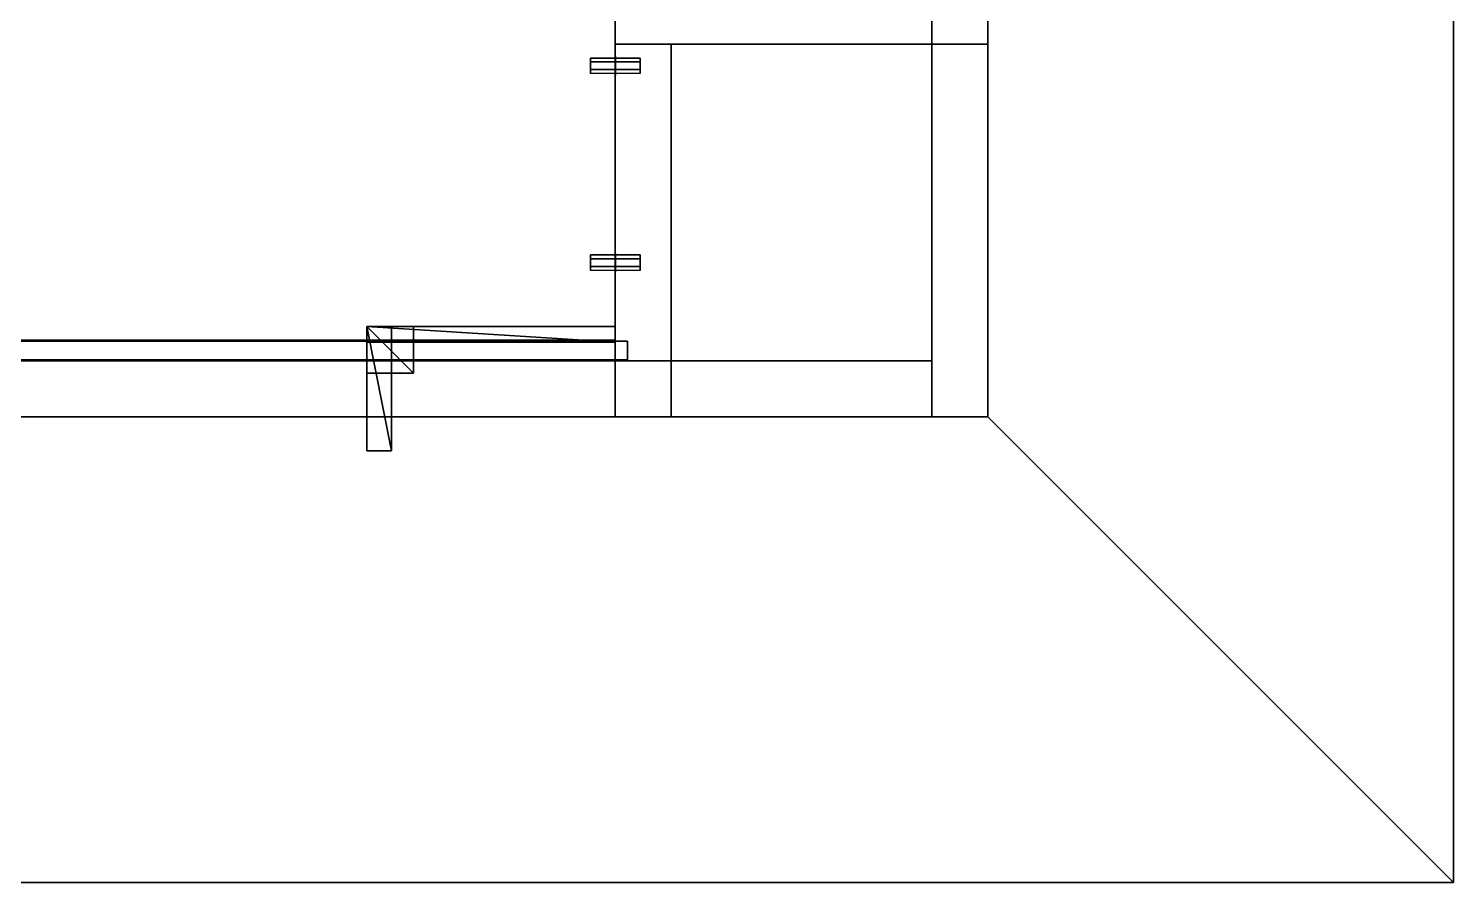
# Model space of a CAD drawing. Extents: x 0 to 4068, y -150 to 4325.
# Drawn here: x 3609 to 4068, y -150 to 125 of the extents above; entities that cross this region are included whole.
import ezdxf

# ---------------------------------------------------------------- set-up
doc = ezdxf.new("R2010")
doc.units = 0
for name, color, linetype in [('LAYER0', 7, 'CONTINUOUS'), ('LAYER197', 7, 'CONTINUOUS'), ('LAYER201', 7, 'CONTINUOUS'), ('LAYER202', 7, 'CONTINUOUS'), ('LAYER227', 2, 'CONTINUOUS'), ('LAYER228', 7, 'CONTINUOUS'), ('LAYER229', 253, 'CONTINUOUS'), ('LAYER230', 253, 'CONTINUOUS'), ('LAYER231', 253, 'CONTINUOUS'), ('LAYER232', 253, 'CONTINUOUS'), ('LAYER233', 253, 'CONTINUOUS'), ('LAYER234', 253, 'CONTINUOUS'), ('LAYER236', 7, 'CONTINUOUS'), ('LAYER238', 7, 'CONTINUOUS'), ('LAYER241', 7, 'CONTINUOUS'), ('LAYER246', 254, 'CONTINUOUS'), ('LAYER247', 254, 'CONTINUOUS'), ('LAYER357', 45, 'CONTINUOUS'), ('LAYER361', 7, 'CONTINUOUS'), ('LAYER4', 7, 'CONTINUOUS'), ('LAYER41', 7, 'CONTINUOUS'), ('LAYER410', 45, 'CONTINUOUS'), ('LAYER411', 45, 'CONTINUOUS'), ('LAYER42', 7, 'CONTINUOUS'), ('LAYER44', 7, 'CONTINUOUS'), ('LAYER49', 7, 'CONTINUOUS'), ('LAYER50', 7, 'CONTINUOUS'), ('LAYER51', 7, 'CONTINUOUS'), ('LAYER76', 2, 'CONTINUOUS'), ('LAYER77', 7, 'CONTINUOUS'), ('LAYER78', 253, 'CONTINUOUS'), ('LAYER79', 253, 'CONTINUOUS'), ('LAYER80', 253, 'CONTINUOUS'), ('LAYER81', 253, 'CONTINUOUS'), ('LAYER82', 253, 'CONTINUOUS'), ('LAYER824', 45, 'CONTINUOUS'), ('LAYER83', 253, 'CONTINUOUS'), ('LAYER84', 7, 'CONTINUOUS'), ('LAYER89', 254, 'CONTINUOUS'), ('LAYER90', 254, 'CONTINUOUS')]:
    doc.layers.add(name, color=color, linetype=linetype)

msp = doc.modelspace()

# ---------------------------------------------------------------- linework, layer by layer
at = {"layer": 'LAYER0', "invisible_edges": 1}
for points in [[(4068, 4325, -5), (0, -150, -5), (0, 4325, -5), (4068, 4325, -5)], [(0, -150, -5), (4068, 4325, -5), (4068, -150, -5), (0, -150, -5)], [(4068, -150), (0, 4325), (0, -150), (4068, -150)], [(0, 4325), (4068, -150), (4068, 4325), (0, 4325)], [(4068, 4325, -5), (4068, -150), (4068, -150, -5), (4068, 4325, -5)], [(4068, -150), (4068, 4325, -5), (4068, 4325), (4068, -150)], [(4068, -150), (0, -150, -5), (4068, -150, -5), (4068, -150)], [(0, -150, -5), (4068, -150), (0, -150), (0, -150, -5)]]:
    msp.add_3dface(points, dxfattribs=at)
at = {"layer": 'LAYER197', "invisible_edges": 1}
for points in [[(3518, 891, 169), (3918, 0, 169), (3918, 891, 169), (3518, 891, 169)], [(3918, 0, 169), (3518, 891, 169), (3518, 0, 169), (3918, 0, 169)], [(3518, 0, 151), (3918, 891, 151), (3918, 0, 151), (3518, 0, 151)], [(3918, 891, 151), (3518, 0, 151), (3518, 891, 151), (3918, 891, 151)], [(3918, 891, 151), (3918, 0, 169), (3918, 0, 151), (3918, 891, 151)], [(3918, 0, 169), (3918, 891, 151), (3918, 891, 169), (3918, 0, 169)], [(3518, 0, 151), (3918, 0, 169), (3518, 0, 169), (3518, 0, 151)], [(3918, 0, 169), (3518, 0, 151), (3918, 0, 151), (3918, 0, 169)]]:
    msp.add_3dface(points, dxfattribs=at)
at = {"layer": 'LAYER201', "invisible_edges": 1}
for points in [[(3798, 120, 169), (3798, 0, 875), (3798, 120, 875), (3798, 120, 169)], [(3798, 0, 875), (3798, 120, 169), (3798, 0, 169), (3798, 0, 875)], [(3816, 120, 875), (3798, 0, 875), (3816, 0, 875), (3816, 120, 875)], [(3798, 0, 875), (3816, 120, 875), (3798, 120, 875), (3798, 0, 875)], [(3798, 120, 169), (3816, 0, 169), (3798, 0, 169), (3798, 120, 169)], [(3816, 0, 169), (3798, 120, 169), (3816, 120, 169), (3816, 0, 169)], [(3816, 120, 875), (3798, 120, 169), (3798, 120, 875), (3816, 120, 875)], [(3798, 120, 169), (3816, 120, 875), (3816, 120, 169), (3798, 120, 169)], [(3816, 0, 169), (3816, 120, 875), (3816, 0, 875), (3816, 0, 169)], [(3816, 120, 875), (3816, 0, 169), (3816, 120, 169), (3816, 120, 875)], [(3816, 0, 169), (3798, 0, 875), (3798, 0, 169), (3816, 0, 169)], [(3798, 0, 875), (3816, 0, 169), (3816, 0, 875), (3798, 0, 875)]]:
    msp.add_3dface(points, dxfattribs=at)
at = {"layer": 'LAYER202', "invisible_edges": 1}
for points in [[(3918, 120, 875), (3798, 138, 875), (3798, 120, 875), (3918, 120, 875)], [(3798, 138, 875), (3918, 120, 875), (3918, 138, 875), (3798, 138, 875)], [(3798, 120, 169), (3798, 138, 875), (3798, 138, 169), (3798, 120, 169)], [(3798, 138, 875), (3798, 120, 169), (3798, 120, 875), (3798, 138, 875)], [(3918, 138, 169), (3798, 120, 169), (3798, 138, 169), (3918, 138, 169)], [(3798, 120, 169), (3918, 138, 169), (3918, 120, 169), (3798, 120, 169)], [(3918, 120, 875), (3918, 138, 169), (3918, 138, 875), (3918, 120, 875)], [(3918, 138, 169), (3918, 120, 875), (3918, 120, 169), (3918, 138, 169)], [(3798, 120, 169), (3918, 120, 875), (3798, 120, 875), (3798, 120, 169)], [(3918, 120, 875), (3798, 120, 169), (3918, 120, 169), (3918, 120, 875)]]:
    msp.add_3dface(points, dxfattribs=at)
at = {"layer": 'LAYER227'}
for points in [[(3798, 29, 811), (3798, 24, 811), (3718, 29, 811), (3798, 29, 811)], [(3718, 29, 811), (3798, 24, 811), (3718, 24, 811), (3718, 29, 811)], [(3718, 29, 811), (3718, 24, 811), (3718, 29, 834), (3718, 29, 811)], [(3718, 29, 834), (3718, 24, 811), (3718, 24, 834), (3718, 29, 834)], [(3798, 29, 811), (3718, 29, 811), (3798, 29, 834), (3798, 29, 811)], [(3798, 29, 834), (3718, 29, 811), (3718, 29, 834), (3798, 29, 834)], [(3798, 29, 834), (3718, 29, 834), (3798, 24, 834), (3798, 29, 834)], [(3798, 24, 834), (3718, 29, 834), (3718, 24, 834), (3798, 24, 834)], [(3798, 29, 834), (3798, 24, 834), (3798, 29, 811), (3798, 29, 834)], [(3798, 29, 811), (3798, 24, 834), (3798, 24, 811), (3798, 29, 811)], [(3798, 24, 834), (3718, 24, 834), (3798, 24, 811), (3798, 24, 834)], [(3798, 24, 811), (3718, 24, 834), (3718, 24, 811), (3798, 24, 811)]]:
    msp.add_3dface(points, dxfattribs=at)
at = {"layer": 'LAYER228', "invisible_edges": 1}
for points in [[(3718, 29, 834), (3798, 29, 811), (3718, 29, 811), (3718, 29, 834)], [(3798, 29, 811), (3718, 29, 834), (3798, 29, 834), (3798, 29, 811)], [(3718, 24, 811), (3798, 29, 811), (3798, 24, 811), (3718, 24, 811)], [(3798, 29, 811), (3718, 24, 811), (3718, 29, 811), (3798, 29, 811)], [(3718, 29, 834), (3798, 24, 834), (3798, 29, 834), (3718, 29, 834)], [(3798, 24, 834), (3718, 29, 834), (3718, 24, 834), (3798, 24, 834)], [(3718, 24, 811), (3718, 29, 834), (3718, 29, 811), (3718, 24, 811)], [(3718, 29, 834), (3718, 24, 811), (3718, 24, 834), (3718, 29, 834)], [(3798, 24, 834), (3798, 29, 811), (3798, 29, 834), (3798, 24, 834)], [(3798, 29, 811), (3798, 24, 834), (3798, 24, 811), (3798, 29, 811)], [(3798, 24, 834), (3718, 24, 811), (3798, 24, 811), (3798, 24, 834)], [(3718, 24, 811), (3798, 24, 834), (3718, 24, 834), (3718, 24, 811)]]:
    msp.add_3dface(points, dxfattribs=at)
at = {"layer": 'LAYER229'}
for points in [[(3733, 29, 811), (3733, 14, 811), (3718, 29, 811), (3733, 29, 811)], [(3718, 29, 811), (3733, 14, 811), (3718, 14, 811), (3718, 29, 811)], [(3718, 29, 811), (3718, 14, 811), (3718, 29, 826), (3718, 29, 811)], [(3718, 29, 826), (3718, 14, 811), (3718, 14, 826), (3718, 29, 826)], [(3733, 29, 811), (3718, 29, 811), (3733, 29, 826), (3733, 29, 811)], [(3733, 29, 826), (3718, 29, 811), (3718, 29, 826), (3733, 29, 826)], [(3733, 29, 826), (3718, 29, 826), (3733, 14, 826), (3733, 29, 826)], [(3733, 14, 826), (3718, 29, 826), (3718, 14, 826), (3733, 14, 826)], [(3733, 29, 826), (3733, 14, 826), (3733, 29, 811), (3733, 29, 826)], [(3733, 29, 811), (3733, 14, 826), (3733, 14, 811), (3733, 29, 811)], [(3733, 14, 826), (3718, 14, 826), (3733, 14, 811), (3733, 14, 826)], [(3733, 14, 811), (3718, 14, 826), (3718, 14, 811), (3733, 14, 811)]]:
    msp.add_3dface(points, dxfattribs=at)
at = {"layer": 'LAYER230'}
for points in [[(3733, 29, 811), (3733, 14, 811), (3718, 29, 811), (3733, 29, 811)], [(3718, 29, 811), (3733, 14, 811), (3718, 14, 811), (3718, 29, 811)], [(3718, 29, 811), (3718, 14, 811), (3718, 29, 826), (3718, 29, 811)], [(3718, 29, 826), (3718, 14, 811), (3718, 14, 826), (3718, 29, 826)], [(3733, 29, 811), (3718, 29, 811), (3733, 29, 826), (3733, 29, 811)], [(3733, 29, 826), (3718, 29, 811), (3718, 29, 826), (3733, 29, 826)], [(3733, 29, 826), (3718, 29, 826), (3733, 14, 826), (3733, 29, 826)], [(3733, 14, 826), (3718, 29, 826), (3718, 14, 826), (3733, 14, 826)], [(3733, 29, 826), (3733, 14, 826), (3733, 29, 811), (3733, 29, 826)], [(3733, 29, 811), (3733, 14, 826), (3733, 14, 811), (3733, 29, 811)], [(3733, 14, 826), (3718, 14, 826), (3733, 14, 811), (3733, 14, 826)], [(3733, 14, 811), (3718, 14, 826), (3718, 14, 811), (3733, 14, 811)]]:
    msp.add_3dface(points, dxfattribs=at)
at = {"layer": 'LAYER231'}
for points in [[(3733, 29, 811), (3733, 14, 811), (3718, 29, 811), (3733, 29, 811)], [(3718, 29, 811), (3733, 14, 811), (3718, 14, 811), (3718, 29, 811)], [(3718, 29, 811), (3718, 14, 811), (3718, 29, 826), (3718, 29, 811)], [(3718, 29, 826), (3718, 14, 811), (3718, 14, 826), (3718, 29, 826)], [(3733, 29, 811), (3718, 29, 811), (3733, 29, 826), (3733, 29, 811)], [(3733, 29, 826), (3718, 29, 811), (3718, 29, 826), (3733, 29, 826)], [(3733, 29, 826), (3718, 29, 826), (3733, 14, 826), (3733, 29, 826)], [(3733, 14, 826), (3718, 29, 826), (3718, 14, 826), (3733, 14, 826)], [(3733, 29, 826), (3733, 14, 826), (3733, 29, 811), (3733, 29, 826)], [(3733, 29, 811), (3733, 14, 826), (3733, 14, 811), (3733, 29, 811)], [(3733, 14, 826), (3718, 14, 826), (3733, 14, 811), (3733, 14, 826)], [(3733, 14, 811), (3718, 14, 826), (3718, 14, 811), (3733, 14, 811)]]:
    msp.add_3dface(points, dxfattribs=at)
at = {"layer": 'LAYER232'}
for points in [[(3733, 29, 811), (3733, 14, 811), (3718, 29, 811), (3733, 29, 811)], [(3718, 29, 811), (3733, 14, 811), (3718, 14, 811), (3718, 29, 811)], [(3718, 29, 811), (3718, 14, 811), (3718, 29, 826), (3718, 29, 811)], [(3718, 29, 826), (3718, 14, 811), (3718, 14, 826), (3718, 29, 826)], [(3733, 29, 811), (3718, 29, 811), (3733, 29, 826), (3733, 29, 811)], [(3733, 29, 826), (3718, 29, 811), (3718, 29, 826), (3733, 29, 826)], [(3733, 29, 826), (3718, 29, 826), (3733, 14, 826), (3733, 29, 826)], [(3733, 14, 826), (3718, 29, 826), (3718, 14, 826), (3733, 14, 826)], [(3733, 29, 826), (3733, 14, 826), (3733, 29, 811), (3733, 29, 826)], [(3733, 29, 811), (3733, 14, 826), (3733, 14, 811), (3733, 29, 811)], [(3733, 14, 826), (3718, 14, 826), (3733, 14, 811), (3733, 14, 826)], [(3733, 14, 811), (3718, 14, 826), (3718, 14, 811), (3733, 14, 811)]]:
    msp.add_3dface(points, dxfattribs=at)
at = {"layer": 'LAYER233'}
for points in [[(3726, 29, 811), (3726, -11, 811), (3718, 29, 811), (3726, 29, 811)], [(3718, 29, 811), (3726, -11, 811), (3718, -11, 811), (3718, 29, 811)], [(3718, 29, 811), (3718, -11, 811), (3718, 29, 819), (3718, 29, 811)], [(3718, 29, 819), (3718, -11, 811), (3718, -11, 819), (3718, 29, 819)], [(3726, 29, 811), (3718, 29, 811), (3726, 29, 819), (3726, 29, 811)], [(3726, 29, 819), (3718, 29, 811), (3718, 29, 819), (3726, 29, 819)], [(3726, 29, 819), (3718, 29, 819), (3726, -11, 819), (3726, 29, 819)], [(3726, -11, 819), (3718, 29, 819), (3718, -11, 819), (3726, -11, 819)], [(3726, 29, 819), (3726, -11, 819), (3726, 29, 811), (3726, 29, 819)], [(3726, 29, 811), (3726, -11, 819), (3726, -11, 811), (3726, 29, 811)], [(3726, -11, 819), (3718, -11, 819), (3726, -11, 811), (3726, -11, 819)], [(3726, -11, 811), (3718, -11, 819), (3718, -11, 811), (3726, -11, 811)]]:
    msp.add_3dface(points, dxfattribs=at)
at = {"layer": 'LAYER234'}
for points in [[(3798, 29, 811), (3798, 24, 811), (3718, 29, 811), (3798, 29, 811)], [(3718, 29, 811), (3798, 24, 811), (3718, 24, 811), (3718, 29, 811)], [(3718, 29, 811), (3718, 24, 811), (3718, 29, 827), (3718, 29, 811)], [(3718, 29, 827), (3718, 24, 811), (3718, 24, 827), (3718, 29, 827)], [(3798, 29, 811), (3718, 29, 811), (3798, 29, 827), (3798, 29, 811)], [(3798, 29, 827), (3718, 29, 811), (3718, 29, 827), (3798, 29, 827)], [(3798, 29, 827), (3718, 29, 827), (3798, 24, 827), (3798, 29, 827)], [(3798, 24, 827), (3718, 29, 827), (3718, 24, 827), (3798, 24, 827)], [(3798, 29, 827), (3798, 24, 827), (3798, 29, 811), (3798, 29, 827)], [(3798, 29, 811), (3798, 24, 827), (3798, 24, 811), (3798, 29, 811)], [(3798, 24, 827), (3718, 24, 827), (3798, 24, 811), (3798, 24, 827)], [(3798, 24, 811), (3718, 24, 827), (3718, 24, 811), (3798, 24, 811)]]:
    msp.add_3dface(points, dxfattribs=at)
at = {"layer": 'LAYER236', "invisible_edges": 1}
for points in [[(3802, 24.3, 874.5), (3077, 18.3, 874.5), (3802, 18.3, 874.5), (3802, 24.3, 874.5)], [(3077, 18.3, 874.5), (3802, 24.3, 874.5), (3077, 24.3, 874.5), (3077, 18.3, 874.5)], [(3077, 24.3, 165), (3802, 18.3, 165), (3077, 18.3, 165), (3077, 24.3, 165)], [(3802, 18.3, 165), (3077, 24.3, 165), (3802, 24.3, 165), (3802, 18.3, 165)], [(3802, 24.3, 874.5), (3077, 24.3, 165), (3077, 24.3, 874.5), (3802, 24.3, 874.5)], [(3077, 24.3, 165), (3802, 24.3, 874.5), (3802, 24.3, 165), (3077, 24.3, 165)], [(3802, 18.3, 165), (3802, 24.3, 874.5), (3802, 18.3, 874.5), (3802, 18.3, 165)], [(3802, 24.3, 874.5), (3802, 18.3, 165), (3802, 24.3, 165), (3802, 24.3, 874.5)], [(3802, 18.3, 165), (3077, 18.3, 874.5), (3077, 18.3, 165), (3802, 18.3, 165)], [(3077, 18.3, 874.5), (3802, 18.3, 165), (3802, 18.3, 874.5), (3077, 18.3, 874.5)]]:
    msp.add_3dface(points, dxfattribs=at)
at = {"layer": 'LAYER238', "invisible_edges": 1}
for points in [[(3798, 18, 874.5), (3081, 0, 874.5), (3798, 0, 874.5), (3798, 18, 874.5)], [(3081, 0, 874.5), (3798, 18, 874.5), (3081, 18, 874.5), (3081, 0, 874.5)], [(3081, 18, 754.5), (3798, 0, 754.5), (3081, 0, 754.5), (3081, 18, 754.5)], [(3798, 0, 754.5), (3081, 18, 754.5), (3798, 18, 754.5), (3798, 0, 754.5)], [(3798, 18, 874.5), (3081, 18, 754.5), (3081, 18, 874.5), (3798, 18, 874.5)], [(3081, 18, 754.5), (3798, 18, 874.5), (3798, 18, 754.5), (3081, 18, 754.5)], [(3798, 0, 754.5), (3798, 18, 874.5), (3798, 0, 874.5), (3798, 0, 754.5)], [(3798, 18, 874.5), (3798, 0, 754.5), (3798, 18, 754.5), (3798, 18, 874.5)], [(3798, 0, 754.5), (3081, 0, 874.5), (3081, 0, 754.5), (3798, 0, 754.5)], [(3081, 0, 874.5), (3798, 0, 754.5), (3798, 0, 874.5), (3081, 0, 874.5)]]:
    msp.add_3dface(points, dxfattribs=at)
at = {"layer": 'LAYER241'}
for points, invisible_edges in [([(3798, 138, 521.5), (3538, 891, 521.5), (3798, 24.6, 521.5), (3798, 138, 521.5)], 3), ([(3798, 24.6, 521.5), (3538, 891, 521.5), (3538, 380, 521.5), (3798, 24.6, 521.5)], 5), ([(3798, 138, 503.5), (3081, 24.6, 503.5), (3538, 380, 503.5), (3798, 138, 503.5)], 7), ([(3798, 24.6, 521.5), (3538, 380, 521.5), (3081, 24.6, 521.5), (3798, 24.6, 521.5)], 3), ([(3081, 24.6, 503.5), (3798, 138, 503.5), (3798, 24.6, 503.5), (3081, 24.6, 503.5)], 1), ([(3798, 24.6, 521.5), (3798, 138, 503.5), (3798, 138, 521.5), (3798, 24.6, 521.5)], 1), ([(3798, 138, 503.5), (3798, 24.6, 521.5), (3798, 24.6, 503.5), (3798, 138, 503.5)], 1), ([(3798, 24.6, 521.5), (3081, 24.6, 503.5), (3798, 24.6, 503.5), (3798, 24.6, 521.5)], 1), ([(3081, 24.6, 503.5), (3798, 24.6, 521.5), (3081, 24.6, 521.5), (3081, 24.6, 503.5)], 1)]:
    msp.add_3dface(points, dxfattribs=dict(at, invisible_edges=invisible_edges))
at = {"layer": 'LAYER246'}
for points in [[(3790, 47.1, 501), (3790, 52.1, 501), (3790, 50.85, 503.165), (3790, 48.35, 503.165)], [(3790, 47.1, 501), (3790, 48.35, 498.8349), (3790, 50.85, 498.8349), (3790, 52.1, 501)], [(3797.95, 52.6, 501), (3797.95, 46.6, 501), (3797.95, 48.1, 503.5981), (3797.95, 51.1, 503.5981)], [(3797.95, 52.6, 501), (3797.95, 46.6, 501), (3797.95, 48.1, 498.4019), (3797.95, 51.1, 498.4019)], [(3798.05, 52.6, 501), (3798.05, 46.6, 501), (3798.05, 48.1, 503.5981), (3798.05, 51.1, 503.5981)], [(3798.05, 52.6, 501), (3798.05, 46.6, 501), (3798.05, 48.1, 498.4019), (3798.05, 51.1, 498.4019)], [(3806, 47.1, 501), (3806, 52.1, 501), (3806, 50.85, 503.165), (3806, 48.35, 503.165)], [(3806, 47.1, 501), (3806, 48.35, 498.8349), (3806, 50.85, 498.8349), (3806, 52.1, 501)]]:
    msp.add_3dface(points, dxfattribs=at)
at = {"layer": 'LAYER247'}
for points in [[(3790, 110.5, 501), (3790, 115.5, 501), (3790, 114.25, 503.165), (3790, 111.75, 503.165)], [(3790, 110.5, 501), (3790, 111.75, 498.8349), (3790, 114.25, 498.8349), (3790, 115.5, 501)], [(3797.95, 116, 501), (3797.95, 110, 501), (3797.95, 111.5, 503.5981), (3797.95, 114.5, 503.5981)], [(3797.95, 116, 501), (3797.95, 110, 501), (3797.95, 111.5, 498.4019), (3797.95, 114.5, 498.4019)], [(3798.05, 116, 501), (3798.05, 110, 501), (3798.05, 111.5, 503.5981), (3798.05, 114.5, 503.5981)], [(3798.05, 116, 501), (3798.05, 110, 501), (3798.05, 111.5, 498.4019), (3798.05, 114.5, 498.4019)], [(3806, 110.5, 501), (3806, 115.5, 501), (3806, 114.25, 503.165), (3806, 111.75, 503.165)], [(3806, 110.5, 501), (3806, 111.75, 498.8349), (3806, 114.25, 498.8349), (3806, 115.5, 501)]]:
    msp.add_3dface(points, dxfattribs=at)
at = {"layer": 'LAYER357', "invisible_edges": 1}
for points in [[(3495, 18, 893), (3900, 0, 893), (3495, 0, 893), (3495, 18, 893)], [(3900, 0, 893), (3495, 18, 893), (3900, 18, 893), (3900, 0, 893)], [(3900, 18, 1682), (3495, 0, 1682), (3900, 0, 1682), (3900, 18, 1682)], [(3495, 0, 1682), (3900, 18, 1682), (3495, 18, 1682), (3495, 0, 1682)], [(3495, 18, 893), (3900, 18, 1682), (3900, 18, 893), (3495, 18, 893)], [(3900, 18, 1682), (3495, 18, 893), (3495, 18, 1682), (3900, 18, 1682)], [(3900, 18, 1682), (3900, 0, 893), (3900, 18, 893), (3900, 18, 1682)], [(3900, 0, 893), (3900, 18, 1682), (3900, 0, 1682), (3900, 0, 893)], [(3495, 0, 1682), (3900, 0, 893), (3900, 0, 1682), (3495, 0, 1682)], [(3900, 0, 893), (3495, 0, 1682), (3495, 0, 893), (3900, 0, 893)]]:
    msp.add_3dface(points, dxfattribs=at)
at = {"layer": 'LAYER361', "invisible_edges": 1}
for points in [[(4068, 1571), (3918, 0), (3918, 1439), (4068, 1571)], [(3918, 0), (4068, 1571), (4068, -150), (3918, 0)], [(3918, 1439, 2410), (4068, -150, 2410), (4068, 1571, 2410), (3918, 1439, 2410)], [(4068, 1571), (4068, -150, 2410), (4068, -150), (4068, 1571)], [(4068, -150, 2410), (4068, 1571), (4068, 1571, 2410), (4068, -150, 2410)], [(3918, 1439, 2410), (3918, 0), (3918, 0, 2410), (3918, 1439, 2410)], [(3918, 0), (3918, 1439, 2410), (3918, 1439), (3918, 0)], [(4068, -150, 2410), (3918, 1439, 2410), (3918, 0, 2410), (4068, -150, 2410)], [(3918, 0, 2410), (4068, -150), (4068, -150, 2410), (3918, 0, 2410)], [(4068, -150), (3918, 0, 2410), (3918, 0), (4068, -150)]]:
    msp.add_3dface(points, dxfattribs=at)
at = {"layer": 'LAYER4'}
for points, invisible_edges in [([(180, 0), (4068, -150), (30, -150), (180, 0)], 1), ([(4068, -150, 2410), (180, 0, 2410), (30, -150, 2410), (4068, -150, 2410)], 1), ([(4068, -150), (180, 0), (3918, 0), (4068, -150)], 1), ([(3918, 0, 2410), (3345.5, 0, 1842.5), (180, 0, 2410), (3918, 0, 2410)], 3), ([(180, 0), (804.5, 0, 1124.5), (3918, 0), (180, 0)], 3), ([(180, 0, 2410), (4068, -150, 2410), (3918, 0, 2410), (180, 0, 2410)], 1), ([(864.5, 0, 1124.5), (3918, 0), (804.5, 0, 1124.5), (864.5, 0, 1124.5)], 3), ([(3345.5, 0, 1132.5), (3918, 0), (864.5, 0, 1124.5), (3345.5, 0, 1132.5)], 7), ([(3918, 0, 2410), (3345.5, 0, 1762.5), (3345.5, 0, 1842.5), (3918, 0, 2410)], 5), ([(3918, 0, 2410), (3345.5, 0, 1212.5), (3345.5, 0, 1762.5), (3918, 0, 2410)], 7), ([(3918, 0, 2410), (3345.5, 0, 1132.5), (3345.5, 0, 1212.5), (3918, 0, 2410)], 5), ([(3918, 0), (3345.5, 0, 1132.5), (3918, 0, 2410), (3918, 0)], 3), ([(3918, 0), (4068, -150, 2410), (4068, -150), (3918, 0)], 1), ([(4068, -150, 2410), (3918, 0), (3918, 0, 2410), (4068, -150, 2410)], 1), ([(4068, -150, 2410), (30, -150), (4068, -150), (4068, -150, 2410)], 1), ([(30, -150), (4068, -150, 2410), (30, -150, 2410), (30, -150)], 1)]:
    msp.add_3dface(points, dxfattribs=dict(at, invisible_edges=invisible_edges))
at = {"layer": 'LAYER41', "invisible_edges": 1}
for points in [[(3798, 18, 2341), (3081, 0, 2341), (3798, 0, 2341), (3798, 18, 2341)], [(3081, 0, 2341), (3798, 18, 2341), (3081, 18, 2341), (3081, 0, 2341)], [(3081, 18, 2221), (3798, 0, 2221), (3081, 0, 2221), (3081, 18, 2221)], [(3798, 0, 2221), (3081, 18, 2221), (3798, 18, 2221), (3798, 0, 2221)], [(3798, 18, 2341), (3081, 18, 2221), (3081, 18, 2341), (3798, 18, 2341)], [(3081, 18, 2221), (3798, 18, 2341), (3798, 18, 2221), (3081, 18, 2221)], [(3798, 0, 2221), (3798, 18, 2341), (3798, 0, 2341), (3798, 0, 2221)], [(3798, 18, 2341), (3798, 0, 2221), (3798, 18, 2221), (3798, 18, 2341)], [(3798, 0, 2221), (3081, 0, 2341), (3081, 0, 2221), (3798, 0, 2221)], [(3081, 0, 2341), (3798, 0, 2221), (3798, 0, 2341), (3081, 0, 2341)]]:
    msp.add_3dface(points, dxfattribs=at)
at = {"layer": 'LAYER410', "invisible_edges": 1}
for points in [[(3900, 0, 893), (3918, 891, 893), (3918, 0, 893), (3900, 0, 893)], [(3918, 891, 893), (3900, 0, 893), (3900, 891, 893), (3918, 891, 893)], [(3900, 891, 1682), (3918, 0, 1682), (3918, 891, 1682), (3900, 891, 1682)], [(3918, 0, 1682), (3900, 891, 1682), (3900, 0, 1682), (3918, 0, 1682)], [(3900, 0, 893), (3900, 891, 1682), (3900, 891, 893), (3900, 0, 893)], [(3900, 891, 1682), (3900, 0, 893), (3900, 0, 1682), (3900, 891, 1682)], [(3918, 0, 1682), (3918, 891, 893), (3918, 891, 1682), (3918, 0, 1682)], [(3918, 891, 893), (3918, 0, 1682), (3918, 0, 893), (3918, 891, 893)], [(3918, 0, 1682), (3900, 0, 893), (3918, 0, 893), (3918, 0, 1682)], [(3900, 0, 893), (3918, 0, 1682), (3900, 0, 1682), (3900, 0, 893)]]:
    msp.add_3dface(points, dxfattribs=at)
at = {"layer": 'LAYER411', "invisible_edges": 1}
for points in [[(3495, 0, 1700), (3918, 909, 1700), (3495, 909, 1700), (3495, 0, 1700)], [(3918, 909, 1700), (3495, 0, 1700), (3918, 0, 1700), (3918, 909, 1700)], [(3918, 0, 1682), (3495, 909, 1682), (3918, 909, 1682), (3918, 0, 1682)], [(3495, 909, 1682), (3918, 0, 1682), (3495, 0, 1682), (3495, 909, 1682)], [(3918, 0, 1682), (3918, 909, 1700), (3918, 0, 1700), (3918, 0, 1682)], [(3918, 909, 1700), (3918, 0, 1682), (3918, 909, 1682), (3918, 909, 1700)], [(3495, 0, 1700), (3918, 0, 1682), (3918, 0, 1700), (3495, 0, 1700)], [(3918, 0, 1682), (3495, 0, 1700), (3495, 0, 1682), (3918, 0, 1682)]]:
    msp.add_3dface(points, dxfattribs=at)
at = {"layer": 'LAYER42', "invisible_edges": 1}
for points in [[(3518, 891, 2359), (3918, 0, 2359), (3918, 891, 2359), (3518, 891, 2359)], [(3918, 0, 2359), (3518, 891, 2359), (3518, 0, 2359), (3918, 0, 2359)], [(3518, 0, 2341), (3918, 891, 2341), (3918, 0, 2341), (3518, 0, 2341)], [(3918, 891, 2341), (3518, 0, 2341), (3518, 891, 2341), (3918, 891, 2341)], [(3918, 891, 2341), (3918, 0, 2359), (3918, 0, 2341), (3918, 891, 2341)], [(3918, 0, 2359), (3918, 891, 2341), (3918, 891, 2359), (3918, 0, 2359)], [(3518, 0, 2341), (3918, 0, 2359), (3518, 0, 2359), (3518, 0, 2341)], [(3918, 0, 2359), (3518, 0, 2341), (3918, 0, 2341), (3918, 0, 2359)]]:
    msp.add_3dface(points, dxfattribs=at)
at = {"layer": 'LAYER44', "invisible_edges": 1}
for points in [[(3518, 891, 1719), (3918, 0, 1719), (3918, 891, 1719), (3518, 891, 1719)], [(3918, 0, 1719), (3518, 891, 1719), (3518, 0, 1719), (3918, 0, 1719)], [(3518, 0, 1701), (3918, 891, 1701), (3918, 0, 1701), (3518, 0, 1701)], [(3918, 891, 1701), (3518, 0, 1701), (3518, 891, 1701), (3918, 891, 1701)], [(3918, 891, 1701), (3918, 0, 1719), (3918, 0, 1701), (3918, 891, 1701)], [(3918, 0, 1719), (3918, 891, 1701), (3918, 891, 1719), (3918, 0, 1719)], [(3518, 0, 1701), (3918, 0, 1719), (3518, 0, 1719), (3518, 0, 1701)], [(3918, 0, 1719), (3518, 0, 1701), (3918, 0, 1701), (3918, 0, 1719)]]:
    msp.add_3dface(points, dxfattribs=at)
at = {"layer": 'LAYER49', "invisible_edges": 1}
for points in [[(3802, 24.3, 2345), (3077, 18.3, 2345), (3802, 18.3, 2345), (3802, 24.3, 2345)], [(3077, 18.3, 2345), (3802, 24.3, 2345), (3077, 24.3, 2345), (3077, 18.3, 2345)], [(3077, 24.3, 1715), (3802, 18.3, 1715), (3077, 18.3, 1715), (3077, 24.3, 1715)], [(3802, 18.3, 1715), (3077, 24.3, 1715), (3802, 24.3, 1715), (3802, 18.3, 1715)], [(3802, 24.3, 2345), (3077, 24.3, 1715), (3077, 24.3, 2345), (3802, 24.3, 2345)], [(3077, 24.3, 1715), (3802, 24.3, 2345), (3802, 24.3, 1715), (3077, 24.3, 1715)], [(3802, 18.3, 1715), (3802, 24.3, 2345), (3802, 18.3, 2345), (3802, 18.3, 1715)], [(3802, 24.3, 2345), (3802, 18.3, 1715), (3802, 24.3, 1715), (3802, 24.3, 2345)], [(3802, 18.3, 1715), (3077, 18.3, 2345), (3077, 18.3, 1715), (3802, 18.3, 1715)], [(3077, 18.3, 2345), (3802, 18.3, 1715), (3802, 18.3, 2345), (3077, 18.3, 2345)]]:
    msp.add_3dface(points, dxfattribs=at)
at = {"layer": 'LAYER50', "invisible_edges": 1}
for points in [[(3798, 120, 1719), (3798, 0, 2341), (3798, 120, 2341), (3798, 120, 1719)], [(3798, 0, 2341), (3798, 120, 1719), (3798, 0, 1719), (3798, 0, 2341)], [(3816, 120, 2341), (3798, 0, 2341), (3816, 0, 2341), (3816, 120, 2341)], [(3798, 0, 2341), (3816, 120, 2341), (3798, 120, 2341), (3798, 0, 2341)], [(3798, 120, 1719), (3816, 0, 1719), (3798, 0, 1719), (3798, 120, 1719)], [(3816, 0, 1719), (3798, 120, 1719), (3816, 120, 1719), (3816, 0, 1719)], [(3816, 120, 2341), (3798, 120, 1719), (3798, 120, 2341), (3816, 120, 2341)], [(3798, 120, 1719), (3816, 120, 2341), (3816, 120, 1719), (3798, 120, 1719)], [(3816, 0, 1719), (3816, 120, 2341), (3816, 0, 2341), (3816, 0, 1719)], [(3816, 120, 2341), (3816, 0, 1719), (3816, 120, 1719), (3816, 120, 2341)], [(3816, 0, 1719), (3798, 0, 2341), (3798, 0, 1719), (3816, 0, 1719)], [(3798, 0, 2341), (3816, 0, 1719), (3816, 0, 2341), (3798, 0, 2341)]]:
    msp.add_3dface(points, dxfattribs=at)
at = {"layer": 'LAYER51', "invisible_edges": 1}
for points in [[(3918, 120, 2341), (3798, 138, 2341), (3798, 120, 2341), (3918, 120, 2341)], [(3798, 138, 2341), (3918, 120, 2341), (3918, 138, 2341), (3798, 138, 2341)], [(3798, 120, 1719), (3798, 138, 2341), (3798, 138, 1719), (3798, 120, 1719)], [(3798, 138, 2341), (3798, 120, 1719), (3798, 120, 2341), (3798, 138, 2341)], [(3918, 138, 1719), (3798, 120, 1719), (3798, 138, 1719), (3918, 138, 1719)], [(3798, 120, 1719), (3918, 138, 1719), (3918, 120, 1719), (3798, 120, 1719)], [(3918, 120, 2341), (3918, 138, 1719), (3918, 138, 2341), (3918, 120, 2341)], [(3918, 138, 1719), (3918, 120, 2341), (3918, 120, 1719), (3918, 138, 1719)], [(3798, 120, 1719), (3918, 120, 2341), (3798, 120, 2341), (3798, 120, 1719)], [(3918, 120, 2341), (3798, 120, 1719), (3918, 120, 1719), (3918, 120, 2341)]]:
    msp.add_3dface(points, dxfattribs=at)
at = {"layer": 'LAYER76'}
for points in [[(3798, 29, 2295), (3798, 24, 2295), (3718, 29, 2295), (3798, 29, 2295)], [(3718, 29, 2295), (3798, 24, 2295), (3718, 24, 2295), (3718, 29, 2295)], [(3718, 29, 2295), (3718, 24, 2295), (3718, 29, 2318), (3718, 29, 2295)], [(3718, 29, 2318), (3718, 24, 2295), (3718, 24, 2318), (3718, 29, 2318)], [(3798, 29, 2295), (3718, 29, 2295), (3798, 29, 2318), (3798, 29, 2295)], [(3798, 29, 2318), (3718, 29, 2295), (3718, 29, 2318), (3798, 29, 2318)], [(3798, 29, 2318), (3718, 29, 2318), (3798, 24, 2318), (3798, 29, 2318)], [(3798, 24, 2318), (3718, 29, 2318), (3718, 24, 2318), (3798, 24, 2318)], [(3798, 29, 2318), (3798, 24, 2318), (3798, 29, 2295), (3798, 29, 2318)], [(3798, 29, 2295), (3798, 24, 2318), (3798, 24, 2295), (3798, 29, 2295)], [(3798, 24, 2318), (3718, 24, 2318), (3798, 24, 2295), (3798, 24, 2318)], [(3798, 24, 2295), (3718, 24, 2318), (3718, 24, 2295), (3798, 24, 2295)]]:
    msp.add_3dface(points, dxfattribs=at)
at = {"layer": 'LAYER77', "invisible_edges": 1}
for points in [[(3718, 29, 2318), (3798, 29, 2295), (3718, 29, 2295), (3718, 29, 2318)], [(3798, 29, 2295), (3718, 29, 2318), (3798, 29, 2318), (3798, 29, 2295)], [(3718, 24, 2295), (3798, 29, 2295), (3798, 24, 2295), (3718, 24, 2295)], [(3798, 29, 2295), (3718, 24, 2295), (3718, 29, 2295), (3798, 29, 2295)], [(3718, 29, 2318), (3798, 24, 2318), (3798, 29, 2318), (3718, 29, 2318)], [(3798, 24, 2318), (3718, 29, 2318), (3718, 24, 2318), (3798, 24, 2318)], [(3718, 24, 2295), (3718, 29, 2318), (3718, 29, 2295), (3718, 24, 2295)], [(3718, 29, 2318), (3718, 24, 2295), (3718, 24, 2318), (3718, 29, 2318)], [(3798, 24, 2318), (3798, 29, 2295), (3798, 29, 2318), (3798, 24, 2318)], [(3798, 29, 2295), (3798, 24, 2318), (3798, 24, 2295), (3798, 29, 2295)], [(3798, 24, 2318), (3718, 24, 2295), (3798, 24, 2295), (3798, 24, 2318)], [(3718, 24, 2295), (3798, 24, 2318), (3718, 24, 2318), (3718, 24, 2295)]]:
    msp.add_3dface(points, dxfattribs=at)
at = {"layer": 'LAYER78'}
for points in [[(3733, 29, 2295), (3733, 14, 2295), (3718, 29, 2295), (3733, 29, 2295)], [(3718, 29, 2295), (3733, 14, 2295), (3718, 14, 2295), (3718, 29, 2295)], [(3718, 29, 2295), (3718, 14, 2295), (3718, 29, 2310), (3718, 29, 2295)], [(3718, 29, 2310), (3718, 14, 2295), (3718, 14, 2310), (3718, 29, 2310)], [(3733, 29, 2295), (3718, 29, 2295), (3733, 29, 2310), (3733, 29, 2295)], [(3733, 29, 2310), (3718, 29, 2295), (3718, 29, 2310), (3733, 29, 2310)], [(3733, 29, 2310), (3718, 29, 2310), (3733, 14, 2310), (3733, 29, 2310)], [(3733, 14, 2310), (3718, 29, 2310), (3718, 14, 2310), (3733, 14, 2310)], [(3733, 29, 2310), (3733, 14, 2310), (3733, 29, 2295), (3733, 29, 2310)], [(3733, 29, 2295), (3733, 14, 2310), (3733, 14, 2295), (3733, 29, 2295)], [(3733, 14, 2310), (3718, 14, 2310), (3733, 14, 2295), (3733, 14, 2310)], [(3733, 14, 2295), (3718, 14, 2310), (3718, 14, 2295), (3733, 14, 2295)]]:
    msp.add_3dface(points, dxfattribs=at)
at = {"layer": 'LAYER79'}
for points in [[(3733, 29, 2295), (3733, 14, 2295), (3718, 29, 2295), (3733, 29, 2295)], [(3718, 29, 2295), (3733, 14, 2295), (3718, 14, 2295), (3718, 29, 2295)], [(3718, 29, 2295), (3718, 14, 2295), (3718, 29, 2310), (3718, 29, 2295)], [(3718, 29, 2310), (3718, 14, 2295), (3718, 14, 2310), (3718, 29, 2310)], [(3733, 29, 2295), (3718, 29, 2295), (3733, 29, 2310), (3733, 29, 2295)], [(3733, 29, 2310), (3718, 29, 2295), (3718, 29, 2310), (3733, 29, 2310)], [(3733, 29, 2310), (3718, 29, 2310), (3733, 14, 2310), (3733, 29, 2310)], [(3733, 14, 2310), (3718, 29, 2310), (3718, 14, 2310), (3733, 14, 2310)], [(3733, 29, 2310), (3733, 14, 2310), (3733, 29, 2295), (3733, 29, 2310)], [(3733, 29, 2295), (3733, 14, 2310), (3733, 14, 2295), (3733, 29, 2295)], [(3733, 14, 2310), (3718, 14, 2310), (3733, 14, 2295), (3733, 14, 2310)], [(3733, 14, 2295), (3718, 14, 2310), (3718, 14, 2295), (3733, 14, 2295)]]:
    msp.add_3dface(points, dxfattribs=at)
at = {"layer": 'LAYER80'}
for points in [[(3733, 29, 2295), (3733, 14, 2295), (3718, 29, 2295), (3733, 29, 2295)], [(3718, 29, 2295), (3733, 14, 2295), (3718, 14, 2295), (3718, 29, 2295)], [(3718, 29, 2295), (3718, 14, 2295), (3718, 29, 2310), (3718, 29, 2295)], [(3718, 29, 2310), (3718, 14, 2295), (3718, 14, 2310), (3718, 29, 2310)], [(3733, 29, 2295), (3718, 29, 2295), (3733, 29, 2310), (3733, 29, 2295)], [(3733, 29, 2310), (3718, 29, 2295), (3718, 29, 2310), (3733, 29, 2310)], [(3733, 29, 2310), (3718, 29, 2310), (3733, 14, 2310), (3733, 29, 2310)], [(3733, 14, 2310), (3718, 29, 2310), (3718, 14, 2310), (3733, 14, 2310)], [(3733, 29, 2310), (3733, 14, 2310), (3733, 29, 2295), (3733, 29, 2310)], [(3733, 29, 2295), (3733, 14, 2310), (3733, 14, 2295), (3733, 29, 2295)], [(3733, 14, 2310), (3718, 14, 2310), (3733, 14, 2295), (3733, 14, 2310)], [(3733, 14, 2295), (3718, 14, 2310), (3718, 14, 2295), (3733, 14, 2295)]]:
    msp.add_3dface(points, dxfattribs=at)
at = {"layer": 'LAYER81'}
for points in [[(3733, 29, 2295), (3733, 14, 2295), (3718, 29, 2295), (3733, 29, 2295)], [(3718, 29, 2295), (3733, 14, 2295), (3718, 14, 2295), (3718, 29, 2295)], [(3718, 29, 2295), (3718, 14, 2295), (3718, 29, 2310), (3718, 29, 2295)], [(3718, 29, 2310), (3718, 14, 2295), (3718, 14, 2310), (3718, 29, 2310)], [(3733, 29, 2295), (3718, 29, 2295), (3733, 29, 2310), (3733, 29, 2295)], [(3733, 29, 2310), (3718, 29, 2295), (3718, 29, 2310), (3733, 29, 2310)], [(3733, 29, 2310), (3718, 29, 2310), (3733, 14, 2310), (3733, 29, 2310)], [(3733, 14, 2310), (3718, 29, 2310), (3718, 14, 2310), (3733, 14, 2310)], [(3733, 29, 2310), (3733, 14, 2310), (3733, 29, 2295), (3733, 29, 2310)], [(3733, 29, 2295), (3733, 14, 2310), (3733, 14, 2295), (3733, 29, 2295)], [(3733, 14, 2310), (3718, 14, 2310), (3733, 14, 2295), (3733, 14, 2310)], [(3733, 14, 2295), (3718, 14, 2310), (3718, 14, 2295), (3733, 14, 2295)]]:
    msp.add_3dface(points, dxfattribs=at)
at = {"layer": 'LAYER82'}
for points in [[(3726, 29, 2295), (3726, -11, 2295), (3718, 29, 2295), (3726, 29, 2295)], [(3718, 29, 2295), (3726, -11, 2295), (3718, -11, 2295), (3718, 29, 2295)], [(3718, 29, 2295), (3718, -11, 2295), (3718, 29, 2303), (3718, 29, 2295)], [(3718, 29, 2303), (3718, -11, 2295), (3718, -11, 2303), (3718, 29, 2303)], [(3726, 29, 2295), (3718, 29, 2295), (3726, 29, 2303), (3726, 29, 2295)], [(3726, 29, 2303), (3718, 29, 2295), (3718, 29, 2303), (3726, 29, 2303)], [(3726, 29, 2303), (3718, 29, 2303), (3726, -11, 2303), (3726, 29, 2303)], [(3726, -11, 2303), (3718, 29, 2303), (3718, -11, 2303), (3726, -11, 2303)], [(3726, 29, 2303), (3726, -11, 2303), (3726, 29, 2295), (3726, 29, 2303)], [(3726, 29, 2295), (3726, -11, 2303), (3726, -11, 2295), (3726, 29, 2295)], [(3726, -11, 2303), (3718, -11, 2303), (3726, -11, 2295), (3726, -11, 2303)], [(3726, -11, 2295), (3718, -11, 2303), (3718, -11, 2295), (3726, -11, 2295)]]:
    msp.add_3dface(points, dxfattribs=at)
at = {"layer": 'LAYER824', "invisible_edges": 1}
for points in [[(3495, 909, 875), (3918, 0, 875), (3495, 0, 875), (3495, 909, 875)], [(3918, 0, 875), (3495, 909, 875), (3918, 909, 875), (3918, 0, 875)], [(3918, 909, 893), (3495, 0, 893), (3918, 0, 893), (3918, 909, 893)], [(3495, 0, 893), (3918, 909, 893), (3495, 909, 893), (3495, 0, 893)], [(3918, 909, 893), (3918, 0, 875), (3918, 909, 875), (3918, 909, 893)], [(3918, 0, 875), (3918, 909, 893), (3918, 0, 893), (3918, 0, 875)], [(3495, 0, 893), (3918, 0, 875), (3918, 0, 893), (3495, 0, 893)], [(3918, 0, 875), (3495, 0, 893), (3495, 0, 875), (3918, 0, 875)]]:
    msp.add_3dface(points, dxfattribs=at)
at = {"layer": 'LAYER83'}
for points in [[(3798, 29, 2295), (3798, 24, 2295), (3718, 29, 2295), (3798, 29, 2295)], [(3718, 29, 2295), (3798, 24, 2295), (3718, 24, 2295), (3718, 29, 2295)], [(3718, 29, 2295), (3718, 24, 2295), (3718, 29, 2311), (3718, 29, 2295)], [(3718, 29, 2311), (3718, 24, 2295), (3718, 24, 2311), (3718, 29, 2311)], [(3798, 29, 2295), (3718, 29, 2295), (3798, 29, 2311), (3798, 29, 2295)], [(3798, 29, 2311), (3718, 29, 2295), (3718, 29, 2311), (3798, 29, 2311)], [(3798, 29, 2311), (3718, 29, 2311), (3798, 24, 2311), (3798, 29, 2311)], [(3798, 24, 2311), (3718, 29, 2311), (3718, 24, 2311), (3798, 24, 2311)], [(3798, 29, 2311), (3798, 24, 2311), (3798, 29, 2295), (3798, 29, 2311)], [(3798, 29, 2295), (3798, 24, 2311), (3798, 24, 2295), (3798, 29, 2295)], [(3798, 24, 2311), (3718, 24, 2311), (3798, 24, 2295), (3798, 24, 2311)], [(3798, 24, 2295), (3718, 24, 2311), (3718, 24, 2295), (3798, 24, 2295)]]:
    msp.add_3dface(points, dxfattribs=at)
at = {"layer": 'LAYER84'}
for points, invisible_edges in [([(3798, 138, 2039), (3538, 891, 2039), (3798, 24.6, 2039), (3798, 138, 2039)], 3), ([(3798, 24.6, 2039), (3538, 891, 2039), (3538, 380, 2039), (3798, 24.6, 2039)], 5), ([(3798, 138, 2021), (3081, 24.6, 2021), (3538, 380, 2021), (3798, 138, 2021)], 7), ([(3798, 24.6, 2039), (3538, 380, 2039), (3081, 24.6, 2039), (3798, 24.6, 2039)], 3), ([(3081, 24.6, 2021), (3798, 138, 2021), (3798, 24.6, 2021), (3081, 24.6, 2021)], 1), ([(3798, 24.6, 2039), (3798, 138, 2021), (3798, 138, 2039), (3798, 24.6, 2039)], 1), ([(3798, 138, 2021), (3798, 24.6, 2039), (3798, 24.6, 2021), (3798, 138, 2021)], 1), ([(3798, 24.6, 2039), (3081, 24.6, 2021), (3798, 24.6, 2021), (3798, 24.6, 2039)], 1), ([(3081, 24.6, 2021), (3798, 24.6, 2039), (3081, 24.6, 2039), (3081, 24.6, 2021)], 1)]:
    msp.add_3dface(points, dxfattribs=dict(at, invisible_edges=invisible_edges))
at = {"layer": 'LAYER89'}
for points in [[(3790, 47.1, 2018.5), (3790, 52.1, 2018.5), (3790, 50.85, 2020.665), (3790, 48.35, 2020.665)], [(3790, 47.1, 2018.5), (3790, 48.35, 2016.335), (3790, 50.85, 2016.335), (3790, 52.1, 2018.5)], [(3797.95, 52.6, 2018.5), (3797.95, 46.6, 2018.5), (3797.95, 48.1, 2021.098), (3797.95, 51.1, 2021.098)], [(3797.95, 52.6, 2018.5), (3797.95, 46.6, 2018.5), (3797.95, 48.1, 2015.902), (3797.95, 51.1, 2015.902)], [(3798.05, 52.6, 2018.5), (3798.05, 46.6, 2018.5), (3798.05, 48.1, 2021.098), (3798.05, 51.1, 2021.098)], [(3798.05, 52.6, 2018.5), (3798.05, 46.6, 2018.5), (3798.05, 48.1, 2015.902), (3798.05, 51.1, 2015.902)], [(3806, 47.1, 2018.5), (3806, 52.1, 2018.5), (3806, 50.85, 2020.665), (3806, 48.35, 2020.665)], [(3806, 47.1, 2018.5), (3806, 48.35, 2016.335), (3806, 50.85, 2016.335), (3806, 52.1, 2018.5)]]:
    msp.add_3dface(points, dxfattribs=at)
at = {"layer": 'LAYER90'}
for points in [[(3790, 110.5, 2018.5), (3790, 115.5, 2018.5), (3790, 114.25, 2020.665), (3790, 111.75, 2020.665)], [(3790, 110.5, 2018.5), (3790, 111.75, 2016.335), (3790, 114.25, 2016.335), (3790, 115.5, 2018.5)], [(3797.95, 116, 2018.5), (3797.95, 110, 2018.5), (3797.95, 111.5, 2021.098), (3797.95, 114.5, 2021.098)], [(3797.95, 116, 2018.5), (3797.95, 110, 2018.5), (3797.95, 111.5, 2015.902), (3797.95, 114.5, 2015.902)], [(3798.05, 116, 2018.5), (3798.05, 110, 2018.5), (3798.05, 111.5, 2021.098), (3798.05, 114.5, 2021.098)], [(3798.05, 116, 2018.5), (3798.05, 110, 2018.5), (3798.05, 111.5, 2015.902), (3798.05, 114.5, 2015.902)], [(3806, 110.5, 2018.5), (3806, 115.5, 2018.5), (3806, 114.25, 2020.665), (3806, 111.75, 2020.665)], [(3806, 110.5, 2018.5), (3806, 111.75, 2016.335), (3806, 114.25, 2016.335), (3806, 115.5, 2018.5)]]:
    msp.add_3dface(points, dxfattribs=at)

# ---------------------------------------------------------------- meshes
at = {"layer": 'LAYER246'}
mesh = msp.add_polymesh((2, 6), dxfattribs=dict(at, n_close=True))
for k, corner in enumerate([(3790, 47.1, 501), (3790, 48.35, 503.165), (3790, 50.85, 503.165), (3790, 52.1, 501), (3790, 50.85, 498.8349), (3790, 48.35, 498.8349), (3806, 47.1, 501), (3806, 48.35, 503.165), (3806, 50.85, 503.165), (3806, 52.1, 501), (3806, 50.85, 498.8349), (3806, 48.35, 498.8349)]):
    mesh.set_mesh_vertex(divmod(k, 6), corner)
mesh = msp.add_polymesh((2, 6), dxfattribs=dict(at, n_close=True))
for k, corner in enumerate([(3797.95, 46.6, 501), (3797.95, 48.1, 503.5981), (3797.95, 51.1, 503.5981), (3797.95, 52.6, 501), (3797.95, 51.1, 498.4019), (3797.95, 48.1, 498.4019), (3798.05, 46.6, 501), (3798.05, 48.1, 503.5981), (3798.05, 51.1, 503.5981), (3798.05, 52.6, 501), (3798.05, 51.1, 498.4019), (3798.05, 48.1, 498.4019)]):
    mesh.set_mesh_vertex(divmod(k, 6), corner)
at = {"layer": 'LAYER247'}
mesh = msp.add_polymesh((2, 6), dxfattribs=dict(at, n_close=True))
for k, corner in enumerate([(3790, 110.5, 501), (3790, 111.75, 503.165), (3790, 114.25, 503.165), (3790, 115.5, 501), (3790, 114.25, 498.8349), (3790, 111.75, 498.8349), (3806, 110.5, 501), (3806, 111.75, 503.165), (3806, 114.25, 503.165), (3806, 115.5, 501), (3806, 114.25, 498.8349), (3806, 111.75, 498.8349)]):
    mesh.set_mesh_vertex(divmod(k, 6), corner)
mesh = msp.add_polymesh((2, 6), dxfattribs=dict(at, n_close=True))
for k, corner in enumerate([(3797.95, 110, 501), (3797.95, 111.5, 503.5981), (3797.95, 114.5, 503.5981), (3797.95, 116, 501), (3797.95, 114.5, 498.4019), (3797.95, 111.5, 498.4019), (3798.05, 110, 501), (3798.05, 111.5, 503.5981), (3798.05, 114.5, 503.5981), (3798.05, 116, 501), (3798.05, 114.5, 498.4019), (3798.05, 111.5, 498.4019)]):
    mesh.set_mesh_vertex(divmod(k, 6), corner)
at = {"layer": 'LAYER89'}
mesh = msp.add_polymesh((2, 6), dxfattribs=dict(at, n_close=True))
for k, corner in enumerate([(3790, 47.1, 2018.5), (3790, 48.35, 2020.665), (3790, 50.85, 2020.665), (3790, 52.1, 2018.5), (3790, 50.85, 2016.335), (3790, 48.35, 2016.335), (3806, 47.1, 2018.5), (3806, 48.35, 2020.665), (3806, 50.85, 2020.665), (3806, 52.1, 2018.5), (3806, 50.85, 2016.335), (3806, 48.35, 2016.335)]):
    mesh.set_mesh_vertex(divmod(k, 6), corner)
mesh = msp.add_polymesh((2, 6), dxfattribs=dict(at, n_close=True))
for k, corner in enumerate([(3797.95, 46.6, 2018.5), (3797.95, 48.1, 2021.098), (3797.95, 51.1, 2021.098), (3797.95, 52.6, 2018.5), (3797.95, 51.1, 2015.902), (3797.95, 48.1, 2015.902), (3798.05, 46.6, 2018.5), (3798.05, 48.1, 2021.098), (3798.05, 51.1, 2021.098), (3798.05, 52.6, 2018.5), (3798.05, 51.1, 2015.902), (3798.05, 48.1, 2015.902)]):
    mesh.set_mesh_vertex(divmod(k, 6), corner)
at = {"layer": 'LAYER90'}
mesh = msp.add_polymesh((2, 6), dxfattribs=dict(at, n_close=True))
for k, corner in enumerate([(3790, 110.5, 2018.5), (3790, 111.75, 2020.665), (3790, 114.25, 2020.665), (3790, 115.5, 2018.5), (3790, 114.25, 2016.335), (3790, 111.75, 2016.335), (3806, 110.5, 2018.5), (3806, 111.75, 2020.665), (3806, 114.25, 2020.665), (3806, 115.5, 2018.5), (3806, 114.25, 2016.335), (3806, 111.75, 2016.335)]):
    mesh.set_mesh_vertex(divmod(k, 6), corner)
mesh = msp.add_polymesh((2, 6), dxfattribs=dict(at, n_close=True))
for k, corner in enumerate([(3797.95, 110, 2018.5), (3797.95, 111.5, 2021.098), (3797.95, 114.5, 2021.098), (3797.95, 116, 2018.5), (3797.95, 114.5, 2015.902), (3797.95, 111.5, 2015.902), (3798.05, 110, 2018.5), (3798.05, 111.5, 2021.098), (3798.05, 114.5, 2021.098), (3798.05, 116, 2018.5), (3798.05, 114.5, 2015.902), (3798.05, 111.5, 2015.902)]):
    mesh.set_mesh_vertex(divmod(k, 6), corner)

doc.saveas('drawing.dxf')
